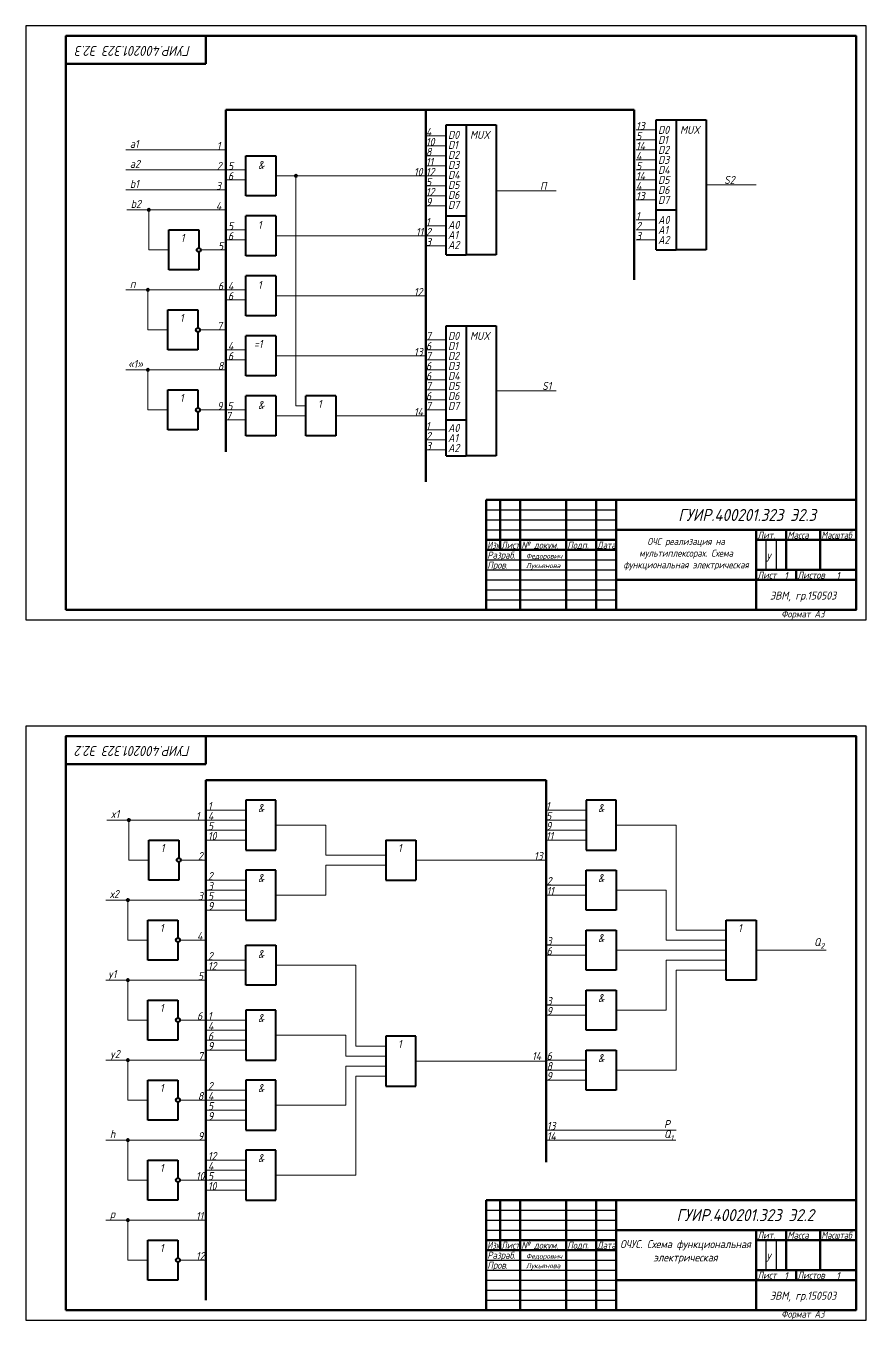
# Model space of a CAD drawing. Header units: millimetres. Extents: x 0 to 1290, y 0 to 797.
# Drawn here: x 0 to 420, y 0 to 647 of the extents above; entities that cross this region are included whole.
import ezdxf

# ---------------------------------------------------------------- set-up
doc = ezdxf.new("R2010")
doc.units = ezdxf.units.MM
doc.header["$LTSCALE"] = 0.5
doc.layers.get('0').update_dxf_attribs({"lineweight": 60})
doc.layers.get('Defpoints').update_dxf_attribs({"color": 5})
doc.layers.add('4-текст', color=7, linetype='Continuous', true_color=0x00ad00)
doc.layers.add('провода', color=122, linetype='Continuous', lineweight=15)
doc.layers.add('фигуры', color=7, linetype='Continuous', lineweight=40)
doc.styles.get("Standard").update_dxf_attribs({"font": 'isocpeui.ttf', "width": 0.9})

msp = doc.modelspace()

# ---------------------------------------------------------------- linework, layer by layer
for p, q in [((20, 642), (20, 628)), ((90, 628), (90, 642)), ((20, 628), (90, 628)), ((365, 395), (365, 390)), ((20, 292), (20, 278)), ((90, 278), (90, 292)), ((20, 278), (90, 278)), ((365, 45), (365, 40))]:
    msp.add_line(p, q)
at = {"lineweight": 50}
for p, q in [((100, 605), (100, 434)), ((100, 605), (200, 605)), ((200, 605), (200, 419)), ((200, 605), (304, 605)), ((304, 605), (304, 520))]:
    msp.add_line(p, q, dxfattribs=at)
at = {"lineweight": 60}
for p, q in [((415, 410), (230, 410)), ((230, 355), (230, 410)), ((237, 410), (237, 385)), ((247, 355), (247, 410)), ((270, 410), (270, 355)), ((285, 355), (285, 410)), ((295, 410), (295, 355)), ((295, 395), (415, 395)), ((365, 355), (365, 395)), ((380, 395), (380, 375)), ((397, 375), (397, 395)), ((230, 390), (295, 390)), ((365, 390), (415, 390)), ((230, 385), (295, 385)), ((295, 370), (415, 370)), ((365, 375), (415, 375)), ((385, 370), (385, 375)), ((415, 60), (230, 60)), ((230, 5), (230, 60)), ((237, 60), (237, 35)), ((247, 5), (247, 60)), ((270, 60), (270, 5)), ((285, 5), (285, 60)), ((295, 60), (295, 5)), ((230, 40), (295, 40)), ((295, 45), (415, 45)), ((365, 5), (365, 45)), ((365, 40), (415, 40)), ((380, 45), (380, 25)), ((397, 25), (397, 45)), ((230, 35), (295, 35)), ((295, 20), (415, 20)), ((365, 25), (415, 25)), ((385, 20), (385, 25))]:
    msp.add_line(p, q, dxfattribs=at)
at = {"lineweight": -3}
for p, q in [((230, 405), (295, 405)), ((230, 400), (295, 400)), ((230, 395), (295, 395)), ((370, 375), (370, 390)), ((375, 390), (375, 375)), ((230, 380), (295, 380)), ((230, 375), (295, 375)), ((230, 370), (295, 370)), ((230, 365), (295, 365)), ((230, 360), (295, 360)), ((230, 55), (295, 55)), ((230, 50), (295, 50)), ((230, 45), (295, 45)), ((370, 25), (370, 40)), ((375, 40), (375, 25)), ((230, 30), (295, 30)), ((230, 25), (295, 25)), ((230, 20), (295, 20)), ((230, 15), (295, 15)), ((230, 10), (295, 10))]:
    msp.add_line(p, q, dxfattribs=at)
at = {"lineweight": 53, "ltscale": 0.3}
msp.add_line((90, 270), (90, 10), dxfattribs=at)
at = {"lineweight": 53}
for p, q in [((90, 270), (260, 270)), ((260, 270), (260, 79))]:
    msp.add_line(p, q, dxfattribs=at)
at = {"lineweight": 40}
for p, q in [((110, 155), (110, 130)), ((125, 155), (110, 155)), ((125, 130), (125, 155)), ((110, 130), (125, 130)), ((110, 120), (110, 95)), ((125, 120), (110, 120)), ((125, 95), (125, 120)), ((110, 95), (125, 95)), ((110, 85), (110, 60)), ((125, 85), (110, 85)), ((125, 60), (125, 85)), ((110, 60), (125, 60))]:
    msp.add_line(p, q, dxfattribs=at)
at = {"lineweight": 60}
for points in [[(20, 355), (415, 355), (415, 642), (20, 642)], [(20, 5), (415, 5), (415, 292), (20, 292)]]:
    msp.add_lwpolyline(points, close=True, dxfattribs=at)
for centre in [(135, 572), (61.44, 555), (61, 515), (61, 475), (51.44, 250), (51, 210), (51, 170), (51, 130), (51, 90), (51, 50)]:
    msp.add_circle(centre, 0.5)
at = {"layer": 'Defpoints'}
for points in [[(0, 350), (420, 350), (420, 647), (0, 647)], [(0, 0), (420, 0), (420, 297), (0, 297)]]:
    msp.add_lwpolyline(points, close=True, dxfattribs=at)
at = {"layer": 'провода'}
for p, q in [((210, 592), (200, 592)), ((315, 595), (305, 595)), ((315, 590), (305, 590)), ((210, 587), (200, 587)), ((315, 585), (305, 585)), ((210, 582), (200, 582)), ((210, 577), (200, 577)), ((315, 580), (305, 580)), ((100, 575), (110, 575)), ((100, 570), (110, 570)), ((125, 572), (200, 572)), ((135, 457), (135, 572)), ((210, 572), (200, 572)), ((315, 575), (305, 575)), ((315, 570), (305, 570)), ((210, 567), (200, 567)), ((235, 564.5), (265, 564.5)), ((315, 565), (305, 565)), ((340, 567.5), (365, 567.5)), ((210, 562), (200, 562)), ((200, 557), (210, 557)), ((305, 560), (315, 560)), ((315, 550), (305, 550)), ((100, 545), (110, 545)), ((210, 547), (200, 547)), ((315, 545), (305, 545)), ((100, 540), (110, 540)), ((125, 542), (200, 542)), ((210, 542), (200, 542)), ((315, 540), (305, 540)), ((210, 537), (200, 537)), ((100, 515), (110, 515)), ((125, 512), (200, 512)), ((100, 510), (110, 510)), ((210, 490), (200, 490)), ((100, 485), (110, 485)), ((100, 480), (110, 480)), ((125, 482), (200, 482)), ((210, 485), (200, 485)), ((210, 480), (200, 480)), ((210, 475), (200, 475)), ((210, 470), (200, 470)), ((210, 465), (200, 465)), ((210, 460), (200, 460)), ((235, 464.5), (265, 464.5)), ((100, 455), (110, 455)), ((140, 457), (135, 457)), ((200, 455), (210, 455)), ((100, 450), (110, 450)), ((125, 452), (140, 452)), ((155, 452), (200, 452)), ((210, 445), (200, 445)), ((210, 440), (200, 440)), ((210, 435), (200, 435)), ((125, 247.5), (150, 247.5)), ((150, 247.5), (150, 232.5)), ((295, 247.5), (325, 247.5)), ((325, 247.5), (325, 195)), ((180, 240), (180, 240)), ((150, 232.5), (180, 232.5)), ((150, 212.5), (150, 227.5)), ((150, 227.5), (180, 227.5)), ((195, 230), (260, 230)), ((260, 217.5), (280, 217.5)), ((295, 215), (320, 215)), ((320, 215), (320, 190)), ((125, 212.5), (150, 212.5)), ((260, 212.5), (280, 212.5)), ((325, 195), (345, 195)), ((350, 195), (345, 195)), ((320, 190), (345, 190)), ((350, 190), (345, 190)), ((260, 187.5), (280, 187.5)), ((260, 182.5), (280, 182.5)), ((295, 185), (345, 185)), ((350, 185), (345, 185)), ((365, 185), (400, 185)), ((90, 180), (110, 180)), ((90, 175), (110, 175)), ((125, 177.5), (160, 177.5)), ((160, 177.5), (165, 177.5)), ((165, 177.5), (165, 137)), ((320, 155), (320, 180)), ((320, 180), (345, 180)), ((325, 125), (325, 175)), ((325, 175), (345, 175)), ((350, 180), (345, 180)), ((350, 175), (345, 175)), ((260, 157.5), (280, 157.5)), ((260, 152.5), (280, 152.5)), ((295, 155), (320, 155)), ((125, 142.5), (160, 142.5)), ((160, 142.5), (160, 132)), ((165, 137), (180, 137)), ((160, 132), (180, 132)), ((195, 129.5), (260, 129.5)), ((160, 107.5), (160, 127)), ((160, 127), (180, 127)), ((165, 72.5), (165, 122)), ((165, 122), (180, 122)), ((125, 107.5), (160, 107.5)), ((260, 94.95), (325, 94.95)), ((259.84, 89.98), (324.84, 89.98)), ((125, 72.5), (165, 72.5))]:
    msp.add_line(p, q, dxfattribs=at)
at = {"layer": 'провода', "lineweight": 15}
for p, q in [((100, 585), (50, 585)), ((100, 575), (50, 575)), ((100, 565), (50, 565)), ((100, 555), (50.44, 555)), ((61.44, 555), (61.44, 535)), ((61.44, 535), (71.44, 535)), ((87.44, 535), (100, 535)), ((100, 515), (50, 515)), ((61, 515), (61, 495)), ((61, 495), (71, 495)), ((87, 495), (99.56, 495)), ((99.56, 475), (50, 475)), ((61, 475), (61, 455)), ((61, 455), (71, 455)), ((87, 455), (100, 455)), ((90, 255), (110, 255)), ((260, 255), (280, 255)), ((90, 250), (40.44, 250)), ((51.44, 250), (51.44, 230)), ((90, 250), (110, 250)), ((260, 250), (280, 250)), ((90, 245), (110, 245)), ((90, 240), (110, 240)), ((260, 245), (280, 245)), ((260, 240), (280, 240)), ((51.44, 230), (61.44, 230)), ((77.44, 230), (90, 230)), ((90, 220), (110, 220)), ((90, 215), (110, 215)), ((90, 210), (40, 210)), ((51, 210), (51, 190)), ((90, 210), (110, 210)), ((90, 205), (110, 205)), ((51, 190), (61, 190)), ((77, 190), (90, 190)), ((90, 170), (40, 170)), ((51, 170), (51, 150)), ((51, 150), (61, 150)), ((77, 150), (90, 150)), ((90, 150), (110, 150)), ((90, 145), (110, 145)), ((90, 140), (110, 140)), ((90, 130), (40, 130)), ((51, 130), (51, 110)), ((90, 135), (110, 135)), ((260, 130), (280, 130)), ((260, 125), (280, 125)), ((295, 125), (325, 125)), ((260, 120), (280, 120)), ((51, 110), (61, 110)), ((77, 110), (90, 110)), ((90, 115), (110, 115)), ((90, 110), (110, 110)), ((90, 105), (110, 105)), ((90, 100), (110, 100)), ((90, 90), (40, 90)), ((51, 90), (51, 70)), ((90, 80), (110, 80)), ((90, 75), (110, 75)), ((51, 70), (61, 70)), ((77, 70), (90, 70)), ((90, 70), (110, 70)), ((90, 65), (110, 65)), ((90, 50), (40, 50)), ((51, 50), (51, 30)), ((51, 30), (61, 30)), ((77, 30), (90, 30))]:
    msp.add_line(p, q, dxfattribs=at)
at = {"layer": 'фигуры'}
for p, q in [((210, 532.5), (210, 597.5)), ((210, 597.5), (220, 597.5)), ((220, 597.5), (235, 597.5)), ((220, 597.5), (220, 532.5)), ((235, 597.5), (235, 532.5)), ((315, 535), (315, 600)), ((315, 600), (325, 600)), ((325, 600), (340, 600)), ((325, 600), (325, 535)), ((340, 600), (340, 535)), ((210, 552), (220, 552)), ((315, 555), (325, 555)), ((210, 532.5), (220, 532.5)), ((235, 532.5), (220, 532.5)), ((315, 535), (325, 535)), ((340, 535), (325, 535)), ((210, 432), (210, 497)), ((210, 497), (220, 497)), ((220, 497), (235, 497)), ((220, 497), (220, 432)), ((235, 497), (235, 432)), ((210, 450), (220, 450)), ((210, 432), (220, 432)), ((235, 432), (220, 432))]:
    msp.add_line(p, q, dxfattribs=at)
at = {"layer": 'фигуры', "lineweight": 40}
for p, q in [((110, 582), (125, 582)), ((110, 562), (110, 582)), ((125, 582), (125, 562)), ((125, 562), (110, 562)), ((110, 532), (110, 552)), ((125, 552), (110, 552)), ((125, 552), (125, 532)), ((71.44, 545), (86.44, 545)), ((71.44, 525), (71.44, 545)), ((86.44, 545), (86.44, 536)), ((86.44, 534), (86.44, 525)), ((125, 532), (110, 532)), ((86.44, 525), (71.44, 525)), ((110, 502), (110, 522)), ((125, 522), (110, 522)), ((125, 522), (125, 502)), ((71, 505), (86, 505)), ((71, 485), (71, 505)), ((86, 505), (86, 496)), ((125, 502), (110, 502)), ((86, 494), (86, 485)), ((110, 472), (110, 492)), ((125, 492), (110, 492)), ((125, 492), (125, 472)), ((86, 485), (71, 485)), ((125, 472), (110, 472)), ((71, 465), (86, 465)), ((71, 445), (71, 465)), ((86, 465), (86, 456)), ((110, 442), (110, 462)), ((125, 462), (110, 462)), ((125, 462), (125, 442)), ((155, 462), (140, 462)), ((140, 442), (140, 462)), ((155, 462), (155, 442)), ((86, 454), (86, 445)), ((86, 445), (71, 445)), ((125, 442), (110, 442)), ((155, 442), (140, 442)), ((110, 260), (110, 235)), ((125, 260), (110, 260)), ((125, 235), (125, 260)), ((280, 260), (280, 235)), ((295, 260), (280, 260)), ((295, 235), (295, 260)), ((61.44, 240), (76.44, 240)), ((61.44, 220), (61.44, 240)), ((76.44, 240), (76.44, 231)), ((180, 240), (195, 240)), ((180, 240), (180, 220)), ((195, 240), (195, 220)), ((110, 235), (125, 235)), ((280, 235), (295, 235)), ((76.44, 229), (76.44, 220)), ((76.44, 220), (61.44, 220)), ((110, 225), (110, 200)), ((125, 225), (110, 225)), ((125, 200), (125, 225)), ((180, 220), (195, 220)), ((280, 225), (295, 225)), ((280, 205), (280, 225)), ((295, 225), (295, 205)), ((295, 205), (280, 205)), ((61, 200), (76, 200)), ((61, 180), (61, 200)), ((76, 200), (76, 191)), ((110, 200), (125, 200)), ((280, 195), (295, 195)), ((280, 175), (280, 195)), ((295, 195), (295, 175)), ((350, 185), (350, 200)), ((350, 200), (365, 200)), ((365, 200), (365, 170)), ((76, 189), (76, 180)), ((110, 187.5), (125, 187.5)), ((110, 167.5), (110, 187.5)), ((125, 187.5), (125, 167.5)), ((350, 170), (350, 185)), ((76, 180), (61, 180)), ((295, 175), (280, 175)), ((365, 170), (350, 170)), ((125, 167.5), (110, 167.5)), ((280, 165), (295, 165)), ((280, 145), (280, 165)), ((295, 165), (295, 145)), ((61, 160), (76, 160)), ((61, 140), (61, 160)), ((76, 160), (76, 151)), ((76, 149), (76, 140)), ((295, 145), (280, 145)), ((76, 140), (61, 140)), ((180, 142), (180, 117)), ((195, 142), (180, 142)), ((195, 117), (195, 142)), ((280, 135), (295, 135)), ((280, 115), (280, 135)), ((295, 135), (295, 115)), ((61, 120), (76, 120)), ((61, 100), (61, 120)), ((76, 120), (76, 111)), ((180, 117), (195, 117)), ((295, 115), (280, 115)), ((76, 109), (76, 100)), ((76, 100), (61, 100)), ((61, 80), (76, 80)), ((61, 60), (61, 80)), ((76, 80), (76, 71)), ((76, 69), (76, 60)), ((76, 60), (61, 60)), ((61, 40), (76, 40)), ((61, 20), (61, 40)), ((76, 40), (76, 31)), ((76, 29), (76, 20)), ((76, 20), (61, 20))]:
    msp.add_line(p, q, dxfattribs=at)
for centre in [(86.44, 535), (86, 495), (86, 455), (76.44, 230), (76, 190), (76, 150), (76, 110), (76, 70), (76, 30)]:
    msp.add_circle(centre, 1, dxfattribs=at)

# ---------------------------------------------------------------- texts
at = {"lineweight": -3, "width": 0.9}
for p in [(377.6, 351.25), (377.6, 1.25)]:
    msp.add_text('Формат А3', height=3.5, dxfattribs=at).set_placement(p)
at = {"attachment_point": 1}
for s, width, heights, insert, char_height in [('\\pxqc;ОЧС реализация на мультиплексорах. Схема функциональная электрическая', 70.0392, [37.17], (295, 391), 3.5), ('\\pxqc;ОЧУС. Схема функциональная электрическая', 69.4534, [22.24], (295, 40), 4)]:
    msp.add_mtext_dynamic_manual_height_columns(s, width=width, gutter_width=20, heights=heights, dxfattribs=dict(at, insert=insert, char_height=char_height))
at = {"layer": '4-текст', "lineweight": -3}
for s, width, p in [('Изм.', 0.7, (230.67, 385.7)), ('Лист', 0.75, (237.67, 385.7)), ('№ докум.', 0.9, (247.67, 385.7)), ('Подп.', 0.9, (270.67, 385.7)), ('Дата', 0.75, (285.67, 385.7)), ('Лит.', 0.9, (365.67, 390.7)), ('Масса', 0.9, (380.67, 390.7)), ('Масштаб', 0.8, (397.67, 390.7)), ('Разраб.', 0.9, (230.67, 380.7)), ('Пров.', 0.9, (230.67, 375.7)), ('Лист', 0.9, (365.67, 370.7)), ('Листов', 0.9, (385.67, 370.7)), ('Изм.', 0.7, (230.67, 35.7)), ('Лист', 0.75, (237.67, 35.7)), ('№ докум.', 0.9, (247.67, 35.7)), ('Подп.', 0.9, (270.67, 35.7)), ('Дата', 0.75, (285.67, 35.7)), ('Лит.', 0.9, (365.67, 40.7)), ('Масса', 0.9, (380.67, 40.7)), ('Масштаб', 0.8, (397.67, 40.7)), ('Разраб.', 0.9, (230.67, 30.7)), ('Пров.', 0.9, (230.67, 25.7)), ('Лист', 0.9, (365.67, 20.7)), ('Листов', 0.9, (385.67, 20.7))]:
    msp.add_text(s, height=3.5, dxfattribs=dict(at, width=width)).set_placement(p)
at = {"layer": 'провода', "width": 0.9}
for s, p in [('У', (370, 379.2)), ('1', (379, 370)), ('1', (405, 370)), ('У', (370, 29.2)), ('1', (379, 20)), ('1', (405, 20))]:
    msp.add_text(s, height=4, dxfattribs=at).set_placement(p)
at = {"layer": 'провода', "char_height": 5, "attachment_point": 6, "rotation": 180}
for s, insert in [('ГУИР.400201.323 Э2.3', (25, 634.5)), ('ГУИР.400201.323 Э2.2', (25, 284.5))]:
    msp.add_mtext_dynamic_manual_height_columns(s, width=70, gutter_width=20, heights=[0], dxfattribs=dict(at, insert=insert))
at = {"layer": 'провода'}
for s, width, heights, insert, char_height, attachment_point in [('ГУИР.400201.323 Э2.3', 81.1655, [16.74], (395, 402.5), 6, 6), ('Федорович', 23, [0], (250, 383.2), 2.5, 1), ('Лукьянова', 23, [0], (250, 378.45), 2.5, 1), ('ЭВМ, гр.150503', 50, [0], (372, 364.2), 4, 1), ('ГУИР.400201.323 Э2.2', 84.1599, [14.49], (394, 52.5), 6, 6), ('Федорович', 23, [0], (250, 33.2), 2.5, 1), ('Лукьянова', 23, [0], (250, 28.45), 2.5, 1), ('ЭВМ, гр.150503', 50, [0], (372, 14.2), 4, 1)]:
    msp.add_mtext_dynamic_manual_height_columns(s, width=width, gutter_width=20, heights=heights, dxfattribs=dict(at, insert=insert, char_height=char_height, attachment_point=attachment_point))
at = {"layer": 'фигуры', "width": 0.9}
for s, p in [('4', (200, 592)), ('13', (305, 595)), ('D0', (316, 593)), ('MUX', (327, 593)), ('a1', (52, 586)), ('1', (95.44, 585)), ('10', (200, 587)), ('D0', (211, 590.5)), ('D1', (211, 585.5)), ('MUX', (222, 590.5)), ('5', (305, 590)), ('14', (305, 585)), ('D1', (316, 588)), ('8', (200, 582)), ('D2', (211, 580.5)), ('4', (305, 580)), ('D2', (316, 583)), ('a2', (52, 576)), ('2', (95.44, 575)), ('5', (101, 575)), ('&', (116, 575.5)), ('10', (194, 572)), ('11', (200, 577)), ('12', (200, 572)), ('D3', (211, 575.5)), ('5', (305, 575)), ('D3', (316, 578)), ('D4', (316, 573)), ('b1', (52, 566)), ('6', (101, 570)), ('5', (200, 567)), ('D4', (211, 570.5)), ('D5', (211, 565.5)), ('14', (305, 570)), ('D5', (316, 568)), ('S2', (349, 568)), ('3', (95, 565)), ('12', (200, 562)), ('D6', (211, 560.5)), ('П', (257, 565)), ('4', (305, 565)), ('13', (305, 560)), ('D6', (316, 563)), ('b2', (52.44, 556)), ('4', (95, 555)), ('9', (200, 557)), ('D7', (211, 555.5)), ('D7', (316, 558)), ('1', (200, 547)), ('1', (305, 550)), ('A0', (316, 548)), ('5', (101, 545)), ('6', (101, 540)), ('1', (116, 545.5)), ('11', (195, 542)), ('2', (200, 542)), ('A0', (211, 545.5)), ('A1', (211, 540.5)), ('2', (305, 545)), ('3', (305, 540)), ('A1', (316, 543)), ('1', (77.44, 539)), ('5', (96, 535)), ('3', (200, 537)), ('A2', (211, 535.5)), ('A2', (316, 538)), ('п', (52, 516)), ('6', (96, 515)), ('4', (101, 515)), ('1', (116, 515.5)), ('6', (101, 510)), ('12', (194, 512)), ('1', (77, 499)), ('7', (95.56, 495)), ('7', (200, 490.05)), ('D0', (211, 490)), ('MUX', (222, 490)), ('4', (101, 485)), ('=1', (114, 486)), ('13', (194, 482)), ('6', (200, 485)), ('D1', (211, 485)), ('«1»', (51, 476)), ('8', (96, 475)), ('6', (101, 480)), ('6', (200, 475)), ('7', (200, 480.05)), ('D2', (211, 480)), ('D3', (211, 475)), ('6', (200, 470)), ('D4', (211, 470)), ('7', (200, 465.05)), ('D5', (211, 465)), ('S1', (258, 465)), ('1', (77, 459)), ('&', (116, 455.5)), ('1', (146, 456)), ('6', (200, 460)), ('D6', (211, 460)), ('9', (95.56, 455)), ('5', (100.66, 454.97)), ('7', (100, 450.05)), ('14', (194, 452)), ('7', (200, 455.05)), ('D7', (211, 455)), ('1', (200, 445)), ('A0', (211, 444)), ('2', (200, 440)), ('A1', (211, 439)), ('3', (200, 435)), ('A2', (211, 434)), ('1', (91, 255)), ('1', (260, 255)), ('x1', (42.44, 251)), ('1', (85, 250)), ('4', (91, 250)), ('&', (116, 254)), ('5', (260, 250)), ('&', (286, 254)), ('5', (91, 245)), ('9', (260, 245)), ('10', (91, 240)), ('11', (260, 240)), ('1', (67.44, 234)), ('2', (86, 230)), ('1', (186, 234)), ('13', (254, 230)), ('2', (91, 220)), ('&', (116, 219)), ('2', (260.33, 217.56)), ('&', (286, 219)), ('х2', (42, 211)), ('3', (86, 210)), ('3', (91, 215)), ('5', (91, 210)), ('11', (260.29, 212.54)), ('9', (91, 205)), ('1', (67, 194)), ('1', (356, 194)), ('4', (85.56, 190)), ('3', (260.3, 187.5)), ('&', (286, 189)), ('2', (91, 180)), ('&', (116, 181)), ('6', (260.26, 182.54)), ('y1', (41, 171)), ('12', (91, 175)), ('5', (86, 170)), ('&', (286, 159)), ('1', (67, 154)), ('3', (260.33, 157.51)), ('9', (260.32, 152.52)), ('6', (85.56, 150)), ('4', (91, 145)), ('1', (91, 150)), ('&', (116, 149)), ('6', (91, 140)), ('9', (91, 135)), ('1', (186, 136)), ('y2', (42, 131)), ('7', (86, 130)), ('14', (253, 130)), ('6', (260.3, 130.07)), ('&', (286, 129)), ('8', (260.32, 124.98)), ('9', (260.28, 120.06)), ('1', (67, 114)), ('2', (91, 115)), ('&', (116, 114)), ('8', (86, 110)), ('4', (91, 110)), ('5', (91, 105)), ('9', (91, 100)), ('13', (260.4, 95.07)), ('P', (319, 96)), ('h', (42, 91)), ('9', (86, 90)), ('14', (260.4, 89.94)), ('1', (67, 74)), ('4', (91, 75)), ('12', (91, 80)), ('&', (116, 79)), ('10', (85, 70)), ('5', (91, 70)), ('10', (91, 65)), ('p', (42, 51)), ('11', (85, 50)), ('1', (67, 34)), ('12', (85, 30))]:
    msp.add_text(s, height=4, dxfattribs=at).set_placement(p)
at = {"layer": 'фигуры', "char_height": 4, "attachment_point": 1}
for s, width, insert in [('\\A1;Q{\\H0.7x;\\S^ 2;}', 7, (394, 191)), ('\\A1;Q{\\H0.7x;\\S^ 1;}', 8, (319, 95))]:
    msp.add_mtext_dynamic_manual_height_columns(s, width=width, gutter_width=20, heights=[0], dxfattribs=dict(at, insert=insert))

doc.saveas('drawing.dxf')
